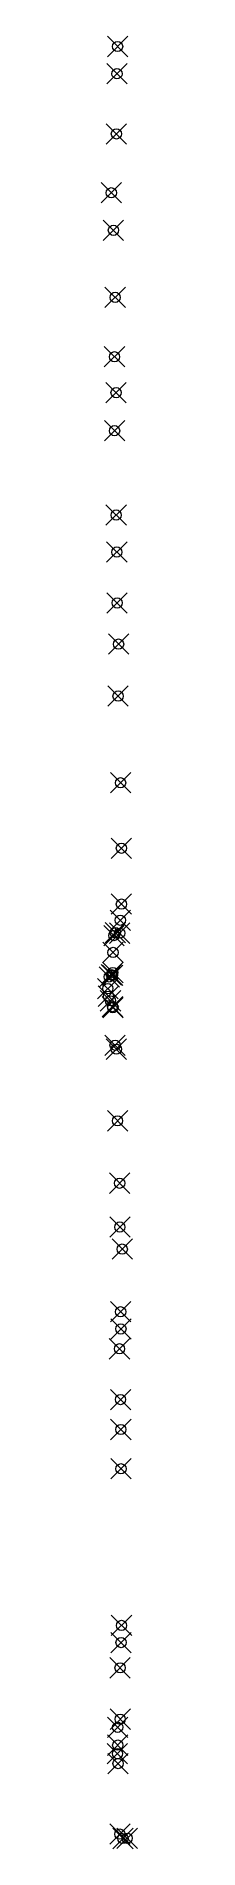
# Model space of a CAD drawing. Header units: millimetres. Extents: x -13804604 to 13046302109, y -19137686871 to 1424966580.
# Drawn here: x 65189 to 72969, y 1424612430 to 1424966580 of the extents above.
import ezdxf

# ---------------------------------------------------------------- set-up
doc = ezdxf.new("R2010")
doc.units = ezdxf.units.MM
doc.header["$PDMODE"] = 35
doc.header["$PDSIZE"] = 2000
doc.layers.get('0').update_dxf_attribs({"lineweight": 0})

msp = doc.modelspace()

# ---------------------------------------------------------------- linework, layer by layer
for p in [(69101, 1424964580), (69101, 1424964580), (69101, 1424964580), (69101, 1424964580), (68980, 1424959260), (68980, 1424959260), (68980, 1424959260), (68980, 1424959260), (68859, 1424947490), (68859, 1424947490), (68859, 1424947490), (68859, 1424947490), (67869, 1424936000), (67869, 1424936000), (67869, 1424936000), (67869, 1424936000), (68278, 1424928660), (68278, 1424928660), (68278, 1424928660), (68278, 1424928660), (68618, 1424915560), (68618, 1424915560), (68618, 1424915560), (68618, 1424915560), (68497, 1424903960), (68497, 1424903960), (68497, 1424903960), (68497, 1424903960), (68796, 1424896940), (68796, 1424896940), (68796, 1424896940), (68796, 1424896940), (68506, 1424889510), (68506, 1424889510), (68506, 1424889510), (68506, 1424889510), (68825, 1424873030), (68825, 1424873030), (68825, 1424873030), (68825, 1424873030), (68955, 1424865800), (68955, 1424865800), (68955, 1424865800), (68955, 1424865800), (69004, 1424855850), (69004, 1424855850), (69004, 1424855850), (69004, 1424855850), (69293, 1424847820), (69293, 1424847820), (69293, 1424847820), (69293, 1424847820), (69193, 1424837660), (69193, 1424837660), (69193, 1424837660), (69193, 1424837660), (69692, 1424820720), (69692, 1424820720), (69692, 1424820720), (69692, 1424820720), (69841, 1424807920), (69841, 1424807920), (69841, 1424807920), (69841, 1424807920), (69850, 1424797010), (69850, 1424797010), (69850, 1424797010), (69850, 1424797010), (69630, 1424793850), (69630, 1424793850), (69630, 1424793850), (69630, 1424793850), (68390, 1424790850), (68390, 1424790850), (68390, 1424790850), (68390, 1424790850), (68660, 1424791430), (68660, 1424791430), (68660, 1424791430), (68660, 1424791430), (69510, 1424791330), (69510, 1424791330), (69510, 1424791330), (69510, 1424791330), (68200, 1424787570), (68200, 1424787570), (68200, 1424787570), (68200, 1424787570), (67470, 1424782780), (67470, 1424782780), (67470, 1424782780), (67470, 1424782780), (67880, 1424783200), (67880, 1424783200), (67880, 1424783200), (67880, 1424783200), (68110, 1424783090), (68110, 1424783090), (68110, 1424783090), (68110, 1424783090), (68170, 1424783630), (68170, 1424783630), (68170, 1424783630), (68170, 1424783630), (67189, 1424780490), (67189, 1424780490), (67189, 1424780490), (67189, 1424780490), (67309, 1424779020), (67309, 1424779020), (67309, 1424779020), (67309, 1424779020), (67709, 1424778100), (67709, 1424778100), (67709, 1424778100), (67709, 1424778100), (68099, 1424776980), (68099, 1424776980), (68099, 1424776980), (68099, 1424776980), (68179, 1424776770), (68179, 1424776770), (68179, 1424776770), (68179, 1424776770), (68599, 1424769430), (68599, 1424769430), (68599, 1424769430), (68599, 1424769430), (68849, 1424768670), (68849, 1424768670), (68849, 1424768670), (68849, 1424768670), (69088, 1424754660), (69088, 1424754660), (69088, 1424754660), (69088, 1424754660), (69497, 1424742470), (69497, 1424742470), (69497, 1424742470), (69497, 1424742470), (69547, 1424733910), (69547, 1424733910), (69547, 1424733910), (69547, 1424733910), (70006, 1424729600), (70006, 1424729600), (70006, 1424729600), (70006, 1424729600), (69696, 1424717360), (69696, 1424717360), (69696, 1424717360), (69696, 1424717360), (69745, 1424713990), (69745, 1424713990), (69745, 1424713990), (69745, 1424713990), (69475, 1424710120), (69475, 1424710120), (69475, 1424710120), (69475, 1424710120), (69675, 1424700190), (69675, 1424700190), (69675, 1424700190), (69675, 1424700190), (69724, 1424694350), (69724, 1424694350), (69724, 1424694350), (69724, 1424694350), (69764, 1424686680), (69764, 1424686680), (69764, 1424686680), (69764, 1424686680), (69862, 1424656070), (69862, 1424656070), (69862, 1424656070), (69862, 1424656070), (69772, 1424652710), (69772, 1424652710), (69772, 1424652710), (69772, 1424652710), (69581, 1424647780), (69581, 1424647780), (69581, 1424647780), (69581, 1424647780), (69611, 1424637740), (69611, 1424637740), (69611, 1424637740), (69611, 1424637740), (69111, 1424636160), (69111, 1424636160), (69111, 1424636160), (69111, 1424636160), (69070, 1424631010), (69070, 1424631010), (69070, 1424631010), (69070, 1424631010), (69131, 1424632680), (69131, 1424632680), (69131, 1424632680), (69131, 1424632680), (69190, 1424629070), (69190, 1424629070), (69190, 1424629070), (69190, 1424629070), (69550, 1424615300), (69550, 1424615300), (69550, 1424615300), (69550, 1424615300), (70139, 1424614430), (70139, 1424614430), (70139, 1424614430), (70139, 1424614430), (70969, 1424614480), (70969, 1424614480), (70969, 1424614480), (70969, 1424614480)]:
    msp.add_point(p)

doc.saveas('drawing.dxf')
